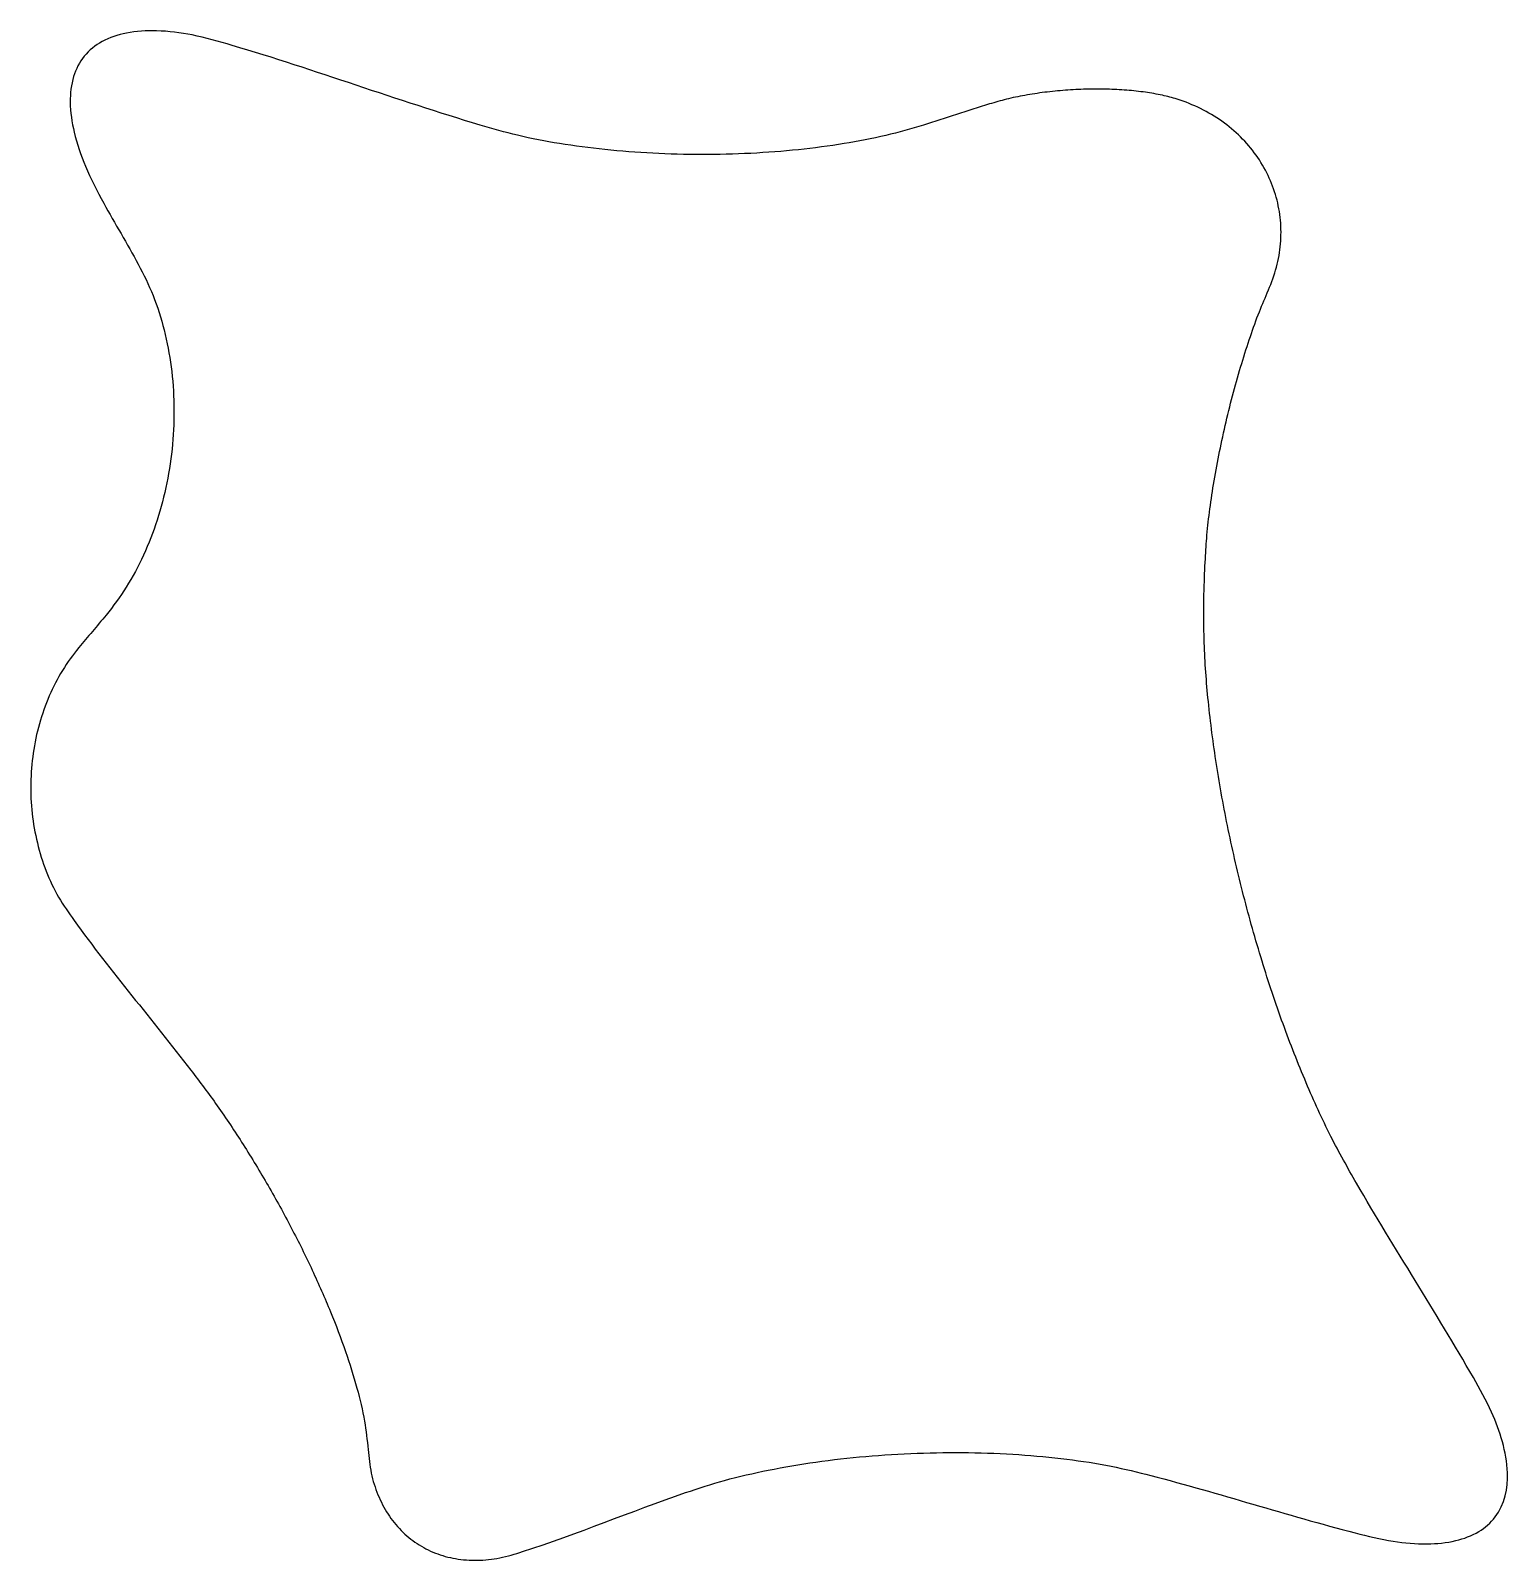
# Model space of a CAD drawing. Header units: millimetres. Extents: x 261 to 328.4, y -319 to -249.2.
import ezdxf

# ---------------------------------------------------------------- set-up
doc = ezdxf.new("R2010")
doc.units = ezdxf.units.MM
doc.layers.get('0').update_dxf_attribs({"linetype": 'CONTINUOUS'})

msp = doc.modelspace()

# ---------------------------------------------------------------- linework, layer by layer
msp.add_open_spline([(328.387, -315.008), (328.427, -315.704), (328.174, -316.817), (327.069, -317.767), (325.974, -318.169), (324.641, -318.294), (323.089, -318.162), (318.87, -317.13), (314.648, -315.751), (310.247, -314.671), (308.233, -314.366), (306.061, -314.159), (303.779, -314.07), (301.445, -314.098), (299.115, -314.242), (296.846, -314.498), (294.695, -314.863), (292.709, -315.316), (288.958, -316.527), (285.625, -317.936), (282.423, -318.925), (281.385, -319.031), (280.388, -318.96), (279.453, -318.702), (278.607, -318.265), (277.872, -317.659), (277.267, -316.901), (276.81, -316.013), (276.498, -315.017), (276.385, -313.879), (276.248, -312.574), (275.88, -311.08), (275.359, -309.414), (274.673, -307.62), (273.845, -305.739), (272.893, -303.819), (271.841, -301.906), (270.714, -300.048), (269.543, -298.287), (266.986, -294.864), (264.388, -291.838), (262.228, -288.763), (261.673, -287.566), (261.267, -286.283), (261.032, -284.935), (260.968, -283.558), (261.08, -282.183), (261.362, -280.844), (261.812, -279.575), (262.41, -278.402), (263.308, -277.185), (264.38, -276.004), (265.403, -274.615), (266.177, -273.154), (266.796, -271.558), (267.239, -269.86), (267.497, -268.102), (267.563, -266.326), (267.437, -264.576), (267.117, -262.894), (266.624, -261.316), (265.674, -259.39), (264.51, -257.501), (263.486, -255.506), (262.955, -253.954), (262.744, -252.562), (262.875, -251.347), (263.382, -250.349), (264.257, -249.649), (265.42, -249.275), (266.826, -249.199), (268.454, -249.401), (273.4, -250.814), (278.259, -252.613), (283.265, -254.046), (285.17, -254.407), (287.229, -254.68), (289.396, -254.845), (291.618, -254.901), (293.839, -254.847), (296.006, -254.683), (298.065, -254.412), (299.97, -254.049), (302.183, -253.431), (303.987, -252.793), (305.536, -252.345), (306.378, -252.172), (307.277, -252.035), (308.211, -251.942), (309.157, -251.895), (310.092, -251.894), (310.994, -251.939), (311.84, -252.031), (312.609, -252.164), (313.461, -252.386), (314.388, -252.759), (315.365, -253.338), (316.221, -254.053), (316.935, -254.886), (317.487, -255.818), (317.864, -256.824), (318.057, -257.88), (318.058, -258.959), (317.877, -260.036), (317.488, -261.055), (317.034, -262.085), (316.636, -263.208), (316.242, -264.431), (315.874, -265.729), (315.537, -267.07), (315.242, -268.42), (314.994, -269.746), (314.801, -271.017), (314.662, -272.2), (314.588, -273.422), (314.523, -275.058), (314.516, -277.234), (314.717, -279.9), (315.086, -282.746), (315.626, -285.702), (316.321, -288.695), (317.154, -291.653), (318.104, -294.503), (319.152, -297.175), (320.258, -299.61), (322.775, -304.114), (325.446, -308.17), (327.879, -312.541), (328.338, -314.046), (328.387, -315.008)], degree=3, knots=[0, 0, 0, 0, 2.126449, 3.130396, 4.252899, 5.571815, 7.120866, 8.902846, 18.582851, 20.441176, 22.489382, 24.686227, 26.985045, 29.3357, 31.686356, 33.985175, 36.18202, 38.230224, 40.088553, 47.998798, 49.082564, 50.117084, 51.107787, 52.065399, 53.005149, 53.944897, 54.90251, 55.893212, 56.927734, 58.011502, 59.316564, 60.860427, 62.616863, 64.550568, 66.619841, 68.778543, 70.977747, 73.1673, 75.297341, 77.319821, 85.980249, 87.256662, 88.57089, 89.916444, 91.284311, 92.663762, 94.043213, 95.41108, 96.756634, 98.070861, 99.347276, 101.279197, 102.855525, 104.507966, 106.222492, 107.980752, 109.761573, 111.542397, 113.300656, 115.015183, 116.667622, 118.243952, 121.44262, 123.324197, 124.956872, 126.343081, 127.518231, 128.565502, 129.612773, 130.787926, 132.174133, 133.80681, 135.688383, 147.580486, 149.349432, 151.299086, 153.390206, 155.578376, 157.815882, 160.053388, 162.241559, 164.332678, 166.282332, 168.051279, 171.221729, 172.019597, 172.885303, 173.800667, 174.745795, 175.699814, 176.641567, 177.55029, 178.406313, 179.191803, 179.891634, 181.044769, 182.17596, 183.285429, 184.375608, 185.450995, 186.517736, 187.582986, 188.654075, 189.737646, 190.838928, 191.915765, 193.115355, 194.410241, 195.770182, 197.163104, 198.556026, 199.915965, 201.210851, 202.410443, 203.487276, 204.885139, 207.320775, 210.011048, 212.900318, 215.925971, 219.020914, 222.115859, 225.141513, 228.030782, 230.721056, 233.156693, 243.500891, 245.282874, 248.150838, 248.150838, 248.150838, 248.150838])

doc.saveas('drawing.dxf')
